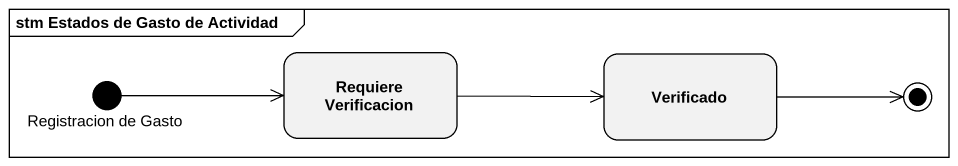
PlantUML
@startuml
mainframe stm Estados de Gasto de Actividad
hide empty description
state "Requiere Verificacion" as Requiere_Verificacion
state Verificado
state "Registracion de Gasto" as Registracion_de_Gasto <<start>>
Requiere_Verificacion -right-> Verificado
Registracion_de_Gasto -right-> Requiere_Verificacion
Verificado -right-> [*]
@enduml
